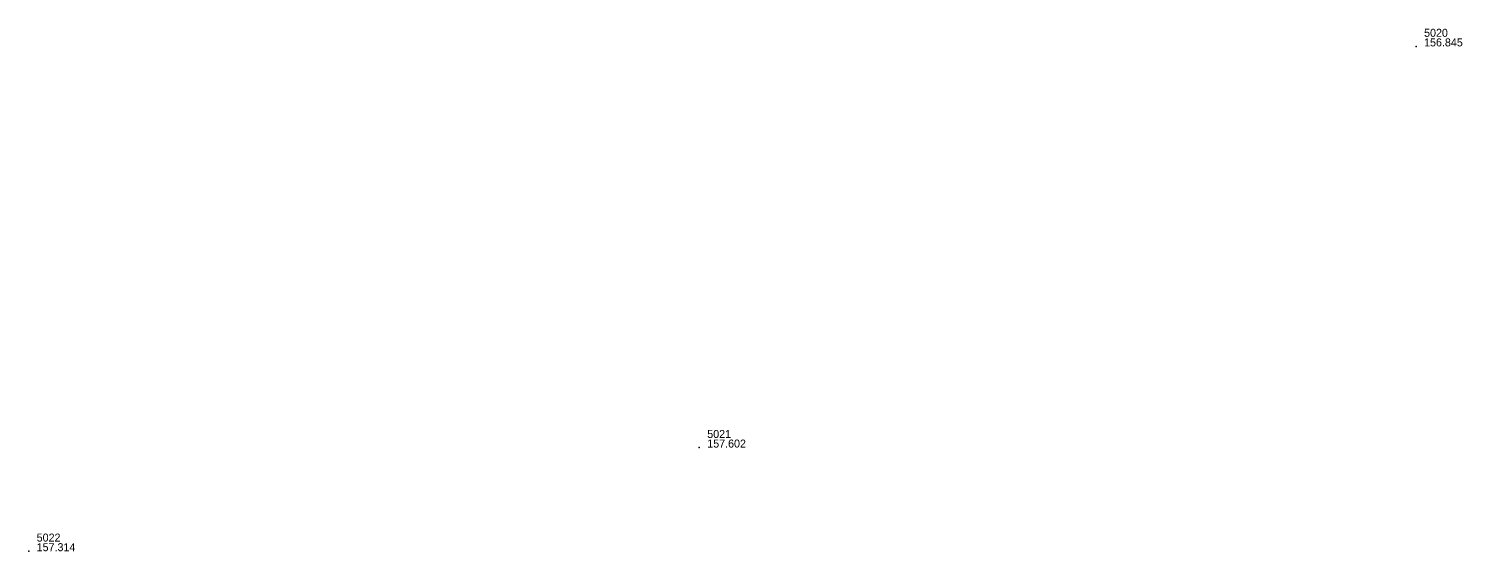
# Model space of a CAD drawing. Header units: metres. Extents: x 1882598 to 1885460, y 3171405 to 3171756.
# Drawn here: x 1882598.2 to 1882866.9, y 3171405 to 3171502.9 of the extents above; entities that cross this region are included whole.
import ezdxf

# ---------------------------------------------------------------- set-up
doc = ezdxf.new("R2010")
doc.units = ezdxf.units.M
doc.header["$MEASUREMENT"] = 0
doc.layers.add('pntelev', color=2, linetype='Continuous')
doc.layers.add('pntno', color=3, linetype='Continuous')

msp = doc.modelspace()

# ---------------------------------------------------------------- linework, layer by layer
for p in [(1882858.21, 3171499.58, 156.84), (1882723.87, 3171424.4, 157.6), (1882598.2, 3171404.98, 157.31)]:
    msp.add_point(p)

# ---------------------------------------------------------------- texts
at = {"layer": 'pntelev'}
for s, p in [('156.845', (1882859.71, 3171499.58, 156.84)), ('157.602', (1882725.37, 3171424.4, 157.6)), ('157.314', (1882599.7, 3171404.98, 157.31))]:
    msp.add_text(s, height=1.5, dxfattribs=at).set_placement(p)
at = {"layer": 'pntno'}
for s, p in [('5020', (1882859.71, 3171501.38, 156.84)), ('5021', (1882725.37, 3171426.2, 157.6)), ('5022', (1882599.7, 3171406.78, 157.31))]:
    msp.add_text(s, height=1.5, dxfattribs=at).set_placement(p)

doc.saveas('drawing.dxf')
